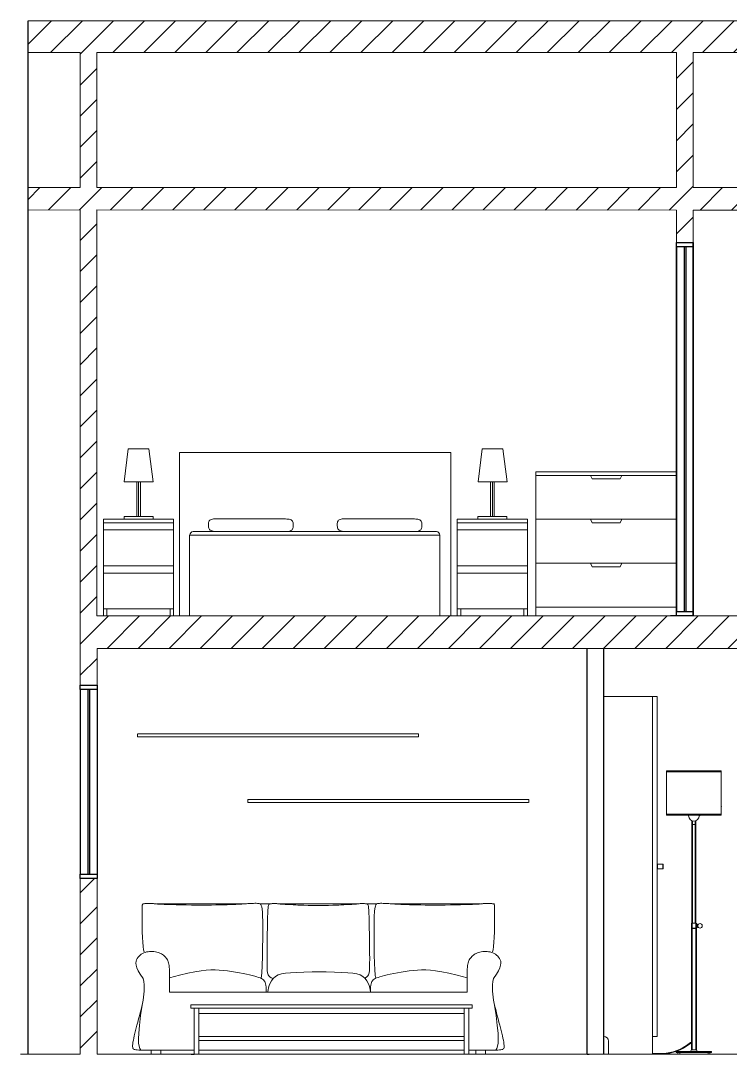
# Model space of a CAD drawing. Header units: inches. Extents: x -124 to -5, y 41 to 95.
# Drawn here: x -12.36 to -8.32, y 89.23 to 95.12 of the extents above; entities that cross this region are included whole.
import ezdxf

# ---------------------------------------------------------------- set-up
doc = ezdxf.new("R2010")
doc.units = ezdxf.units.IN
doc.header["$MEASUREMENT"] = 0
doc.linetypes.add('0', pattern=[0])
for name, color, linetype, lineweight in [('A-DETL-MBND', 7, 'Continuous', 18), ('A-FURN', 1, 'Continuous', 18), ('A-SECT-MCUT', 13, 'Continuous', 25)]:
    doc.layers.add(name, color=color, linetype=linetype, lineweight=lineweight)
doc.layers.add('FINESTRE', color=5, linetype='Continuous')

msp = doc.modelspace()

# ---------------------------------------------------------------- hatches: boundary and pattern name
at = {"linetype": '0', "lineweight": 18}
h = msp.add_hatch(dxfattribs=at)
h.set_pattern_fill('ANSI31', color=185)
h.paths.add_polyline_path([(-5.0554, 94.9346), (-4.7998, 94.9346), (-4.7998, 95.1162), (-8.5755, 95.1162), (-12.3206, 95.1162), (-12.3206, 94.9346), (-12.0234, 94.9346), (-12.0234, 94.1663), (-12.3206, 94.1661), (-12.3205, 94.0389), (-12.0234, 94.0391), (-12.0234, 91.7289), (-12.0234, 91.3341), (-11.9274, 91.3341), (-11.9274, 91.5439), (-9.0026, 91.5439), (-5.1514, 91.5439), (-5.1514, 91.3339), (-5.0554, 91.3339), (-5.0554, 91.7289), (-5.0698, 91.7289), (-5.1047, 91.7289), (-8.5656, 91.7289), (-8.6282, 91.7289), (-8.6282, 91.7289), (-9.4282, 91.7289), (-11.9284, 91.7289), (-11.9284, 94.0391), (-8.6274, 94.0389), (-8.6274, 93.8539), (-8.5324, 93.8539), (-8.5324, 94.0389), (-5.0554, 94.0389)])
h.paths.add_polyline_path([(-11.9284, 94.1663), (-11.9284, 94.9346), (-8.6274, 94.9346), (-8.6274, 94.1661)], flags=16)
h.paths.add_polyline_path([(-8.5324, 94.9346), (-5.1504, 94.9346), (-5.1504, 94.1661), (-8.5324, 94.1661)], flags=16)
h.paths.add_polyline_path([(-11.9274, 90.2341), (-12.0234, 90.2341), (-12.0234, 89.2341), (-11.9274, 89.2341)])
h.paths.add_polyline_path([(-5.0554, 90.2339), (-5.1514, 90.2339), (-5.1514, 89.2339), (-5.0554, 89.2339)])

# ---------------------------------------------------------------- linework, layer by layer
msp.add_line((-12.3206, 94.1661), (-12.3205, 94.0389), dxfattribs=at)
at = {"layer": 'A-DETL-MBND'}
for p, q in [((-12.3206, 94.9348), (-12.3206, 95.1164)), ((-12.3206, 95.1162), (-8.5755, 95.1162)), ((-4.7998, 95.1162), (-8.5755, 95.1162)), ((-12.0234, 94.9346), (-12.3206, 94.9346)), ((-11.9284, 94.9346), (-8.6274, 94.9346)), ((-5.1504, 94.9346), (-8.5324, 94.9346)), ((-12.3206, 94.1661), (-12.0234, 94.1663)), ((-11.9284, 94.1663), (-8.6274, 94.1661)), ((-5.1504, 94.1661), (-8.5324, 94.1661)), ((-12.3207, 94.0389), (-12.0234, 94.0391)), ((-11.9284, 94.0391), (-8.6274, 94.0389)), ((-8.6274, 93.8539), (-8.6274, 94.0389)), ((-5.0554, 94.0389), (-8.5324, 94.0389)), ((-8.5324, 93.8539), (-8.5324, 94.0389)), ((-12.0234, 91.3341), (-12.0234, 91.7291)), ((-12.0234, 91.7289), (-12.0234, 91.7289)), ((-8.6606, 91.7289), (-11.9284, 91.7289)), ((-11.9274, 91.3341), (-11.9274, 91.5441)), ((-12.3626, 89.2341), (-12.0234, 89.2341)), ((-11.9274, 89.2341), (-5.1514, 89.2341))]:
    msp.add_line(p, q, dxfattribs=at)
for points in [[(-12.0234, 94.1663), (-12.0234, 94.9348)], [(-11.9284, 94.1663), (-11.9284, 94.9348)], [(-8.6274, 94.1661), (-8.6274, 94.9346)], [(-8.5324, 94.1661), (-8.5324, 94.9346)], [(-12.0234, 91.7289), (-12.0234, 91.7289), (-12.0234, 94.0391)], [(-11.9284, 91.7289), (-11.9284, 91.7289), (-11.9284, 94.0391)], [(-5.1047, 91.7289), (-8.5656, 91.7289)], [(-9.0026, 91.5439), (-11.9274, 91.5439)], [(-5.1514, 91.5439), (-9.0026, 91.5439)], [(-12.0234, 89.2341), (-12.0234, 89.2341), (-12.0234, 90.2341)], [(-11.9274, 90.2341), (-11.9274, 89.2341)]]:
    msp.add_lwpolyline(points, dxfattribs=at)
at = {"layer": 'A-FURN'}
for p, q in [((-11.4574, 91.7289), (-11.4574, 92.6589)), ((-11.4574, 92.6589), (-9.9126, 92.6589)), ((-9.9126, 92.6589), (-9.9126, 91.7289)), ((-9.4282, 92.5289), (-9.4282, 92.5489)), ((-9.4282, 92.5489), (-8.6282, 92.5489)), ((-8.6282, 92.5489), (-8.6282, 92.5289)), ((-8.6282, 92.5289), (-9.4282, 92.5289)), ((-9.4282, 92.5289), (-9.4282, 91.7789)), ((-8.6282, 91.7789), (-8.6282, 92.5289)), ((-11.8914, 91.7289), (-11.8914, 92.2789)), ((-11.8914, 92.2789), (-11.4914, 92.2789)), ((-11.4914, 92.2589), (-11.8914, 92.2589)), ((-11.4914, 92.2789), (-11.4914, 91.7289)), ((-9.8759, 91.7289), (-9.8759, 92.2789)), ((-9.8759, 92.2789), (-9.4759, 92.2789)), ((-9.4759, 92.2589), (-9.8759, 92.2589)), ((-9.4759, 92.2789), (-9.4759, 91.7289)), ((-9.4282, 92.2789), (-8.6282, 92.2789)), ((-11.8913, 92.2189), (-11.4913, 92.2189)), ((-11.4004, 91.7289), (-11.4004, 92.1889)), ((-11.4004, 92.1889), (-9.9744, 92.1889)), ((-9.9744, 92.1889), (-9.9744, 91.7289)), ((-9.8759, 92.2189), (-9.4759, 92.2189)), ((-11.4914, 92.0139), (-11.8914, 92.0139)), ((-9.4759, 92.0139), (-9.8759, 92.0139)), ((-8.6282, 92.0289), (-9.4282, 92.0289)), ((-11.8914, 91.9724), (-11.4914, 91.9724)), ((-9.8759, 91.9724), (-9.4759, 91.9724)), ((-11.4914, 91.7689), (-11.8914, 91.7689)), ((-11.8914, 91.7689), (-11.4914, 91.7689)), ((-11.8714, 91.7289), (-11.8714, 91.7689)), ((-11.5114, 91.7289), (-11.5114, 91.7689)), ((-9.4759, 91.7689), (-9.8759, 91.7689)), ((-9.8759, 91.7689), (-9.4759, 91.7689)), ((-9.8559, 91.7289), (-9.8559, 91.7689)), ((-9.4959, 91.7289), (-9.4959, 91.7689)), ((-9.4282, 91.7789), (-8.6282, 91.7789)), ((-9.4282, 91.7789), (-9.4282, 91.7289)), ((-8.6282, 91.7289), (-8.6282, 91.7789)), ((-11.8914, 91.7289), (-11.8914, 91.7289)), ((-11.8914, 91.7289), (-11.8914, 91.7289)), ((-9.8759, 91.7289), (-9.8759, 91.7289)), ((-9.4282, 91.7289), (-8.6282, 91.7289)), ((-8.738, 91.2707), (-9.0405, 91.2707)), ((-8.7632, 91.2707), (-8.7632, 89.2341)), ((-8.738, 91.2707), (-8.738, 89.3349)), ((-11.6963, 91.0571), (-11.6963, 91.0401)), ((-11.6963, 91.0401), (-10.0963, 91.0401)), ((-11.6957, 91.0578), (-10.0957, 91.0578)), ((-10.0957, 91.0578), (-10.0957, 91.0401)), ((-8.6843, 90.8472), (-8.3718, 90.8472)), ((-8.6843, 90.8472), (-8.6843, 90.5952)), ((-8.6843, 90.8422), (-8.3718, 90.8422)), ((-8.3718, 90.5952), (-8.3718, 90.8472)), ((-11.0693, 90.684), (-11.0693, 90.6669)), ((-11.0693, 90.6669), (-9.4693, 90.6669)), ((-11.0687, 90.6846), (-9.4687, 90.6846)), ((-9.4687, 90.6846), (-9.4687, 90.6669)), ((-8.6843, 90.5952), (-8.6843, 90.6002)), ((-8.6843, 90.6002), (-8.3718, 90.6002)), ((-8.6843, 90.5952), (-8.3718, 90.5952)), ((-8.5583, 90.5908), (-8.5583, 90.5952)), ((-8.4978, 90.5908), (-8.4978, 90.5952)), ((-8.495, 90.5917), (-8.4978, 90.5917)), ((-8.518, 90.5422), (-8.5382, 90.5422)), ((-11.5873, 90.0897), (-11.0956, 90.0897)), ((-10.9977, 90.0897), (-10.9431, 90.0897)), ((-10.887, 90.0897), (-10.4471, 90.0897)), ((-10.391, 90.0897), (-10.3356, 90.0897)), ((-10.2385, 90.0897), (-9.7468, 90.0897)), ((-9.6686, 90.0897), (-9.6642, 90.0897)), ((-8.5407, 89.9807), (-8.5155, 89.9807)), ((-8.5407, 89.9526), (-8.5155, 89.9526)), ((-8.5407, 89.9506), (-8.5155, 89.9506)), ((-8.5084, 89.9738), (-8.5155, 89.9738)), ((-8.5084, 89.9561), (-8.5155, 89.9561)), ((-8.5084, 89.9561), (-8.5084, 89.9738)), ((-8.5084, 89.9666), (-8.5056, 89.9666)), ((-8.5084, 89.9634), (-8.5056, 89.9634)), ((-11.5154, 89.6605), (-11.5154, 89.5877)), ((-9.8187, 89.6605), (-9.8187, 89.5877)), ((-10.667, 89.5877), (-11.5154, 89.5877)), ((-10.667, 89.5877), (-9.8187, 89.5877)), ((-11.3925, 89.5148), (-11.3925, 89.4965)), ((-11.3925, 89.5148), (-9.7919, 89.5148)), ((-11.3925, 89.4965), (-9.8096, 89.4971)), ((-11.3748, 89.2339), (-11.3748, 89.4965)), ((-11.3473, 89.4965), (-11.3473, 89.2339)), ((-9.8371, 89.2346), (-9.8371, 89.4971)), ((-9.8096, 89.4971), (-9.8096, 89.2346)), ((-9.7919, 89.4971), (-9.8096, 89.4971)), ((-9.7919, 89.5148), (-9.7919, 89.4971)), ((-9.8371, 89.4659), (-11.3473, 89.4659)), ((-9.8371, 89.3359), (-11.3473, 89.3359)), ((-11.3473, 89.3118), (-9.8371, 89.3118)), ((-9.0153, 89.3097), (-9.0153, 89.2341)), ((-8.738, 89.3349), (-8.7632, 89.3349)), ((-11.6196, 89.2567), (-11.6196, 89.2343)), ((-11.5636, 89.2343), (-11.5635, 89.2567)), ((-9.7704, 89.2343), (-9.7706, 89.2567)), ((-9.7145, 89.2567), (-9.7145, 89.2343)), ((-8.6289, 89.2492), (-8.4273, 89.2492)), ((-8.6289, 89.2442), (-8.6289, 89.2492)), ((-8.6289, 89.2442), (-8.4273, 89.2442)), ((-8.6188, 89.2442), (-8.6188, 89.2341)), ((-8.6087, 89.2341), (-8.6087, 89.2442)), ((-8.5407, 89.2593), (-8.5155, 89.2593)), ((-8.4474, 89.2341), (-8.4474, 89.2442)), ((-8.4373, 89.2442), (-8.4373, 89.2341)), ((-8.4273, 89.2442), (-8.4273, 89.2492)), ((-11.3748, 89.2339), (-11.3921, 89.2339)), ((-11.3748, 89.2339), (-11.3748, 89.2339))]:
    msp.add_line(p, q, dxfattribs=at)
at = {"layer": 'A-FURN', "lineweight": 18}
msp.add_line((-8.495, 90.5917), (-8.4949, 90.5952), dxfattribs=at)
at = {"layer": 'A-FURN', "transparency": 33554687}
for p, q in [((-8.7375, 90.3157), (-8.7363, 90.3166)), ((-8.7375, 90.2899), (-8.7375, 90.3157)), ((-8.7363, 90.289), (-8.7363, 90.3166)), ((-8.7363, 90.3166), (-8.7045, 90.3166)), ((-8.7045, 90.289), (-8.7045, 90.3166)), ((-8.7045, 90.3166), (-8.7029, 90.3143)), ((-8.7029, 90.2913), (-8.7029, 90.3143)), ((-8.7363, 90.289), (-8.7375, 90.2899)), ((-8.7045, 90.289), (-8.7363, 90.289)), ((-8.7029, 90.2913), (-8.7045, 90.289))]:
    msp.add_line(p, q, dxfattribs=at)
at = {"layer": 'A-FURN'}
for points in [[(-11.7505, 92.6789), (-11.6321, 92.6789), (-11.6084, 92.4923), (-11.7728, 92.4923)], [(-9.7345, 92.6789), (-9.616, 92.6789), (-9.5923, 92.4923), (-9.7567, 92.4923)], [(-11.6084, 92.2789), (-11.7728, 92.2789), (-11.7728, 92.2956), (-11.6084, 92.2956)], [(-11.2774, 92.2144), (-11.2718, 92.2125), (-11.2655, 92.2111), (-11.2587, 92.2101), (-11.2513, 92.2096), (-11.1467, 92.2089), (-10.8442, 92.2089), (-10.8375, 92.21), (-10.8312, 92.2115), (-10.8256, 92.2135), (-10.8207, 92.216), (-10.8169, 92.2192), (-10.814, 92.2231), (-10.8122, 92.2277), (-10.8111, 92.2328), (-10.811, 92.2352), (-10.811, 92.2352), (-10.8106, 92.2415), (-10.8104, 92.2477), (-10.8106, 92.2536), (-10.8114, 92.2591), (-10.8128, 92.2641), (-10.815, 92.2685), (-10.8181, 92.2722), (-10.8223, 92.2751), (-10.8273, 92.2773), (-10.833, 92.2788), (-10.8394, 92.2798), (-10.8462, 92.2804), (-10.8533, 92.2806), (-11.2501, 92.2814), (-11.2572, 92.2813), (-11.264, 92.2807), (-11.2703, 92.2797), (-11.2761, 92.2781), (-11.2811, 92.2759), (-11.2852, 92.273), (-11.2883, 92.2693), (-11.2905, 92.2649), (-11.2919, 92.2599), (-11.2927, 92.2544), (-11.2929, 92.2485), (-11.2927, 92.2423), (-11.2923, 92.236), (-11.2923, 92.236), (-11.2921, 92.2336), (-11.291, 92.2285), (-11.2891, 92.224), (-11.2862, 92.2201), (-11.2823, 92.2169)], [(-10.544, 92.2144), (-10.5383, 92.2125), (-10.532, 92.2111), (-10.5253, 92.2101), (-10.5179, 92.2096), (-10.4132, 92.2089), (-10.1108, 92.2089), (-10.104, 92.21), (-10.0978, 92.2115), (-10.0921, 92.2135), (-10.0873, 92.216), (-10.0834, 92.2192), (-10.0806, 92.2231), (-10.0787, 92.2277), (-10.0777, 92.2328), (-10.0775, 92.2352), (-10.0775, 92.2352), (-10.0771, 92.2415), (-10.077, 92.2477), (-10.0772, 92.2536), (-10.078, 92.2591), (-10.0794, 92.2641), (-10.0816, 92.2685), (-10.0847, 92.2722), (-10.0888, 92.2751), (-10.0938, 92.2773), (-10.0996, 92.2788), (-10.1059, 92.2798), (-10.1127, 92.2804), (-10.1198, 92.2806), (-10.5166, 92.2814), (-10.5237, 92.2813), (-10.5305, 92.2807), (-10.5369, 92.2797), (-10.5427, 92.2781), (-10.5477, 92.2759), (-10.5518, 92.273), (-10.5549, 92.2693), (-10.5571, 92.2649), (-10.5585, 92.2599), (-10.5592, 92.2544), (-10.5594, 92.2485), (-10.5593, 92.2423), (-10.5588, 92.236), (-10.5588, 92.236), (-10.5586, 92.2336), (-10.5576, 92.2285), (-10.5556, 92.224), (-10.5528, 92.2201), (-10.5488, 92.2169)], [(-9.5937, 92.2789), (-9.7581, 92.2789), (-9.7581, 92.2956), (-9.5937, 92.2956)]]:
    msp.add_lwpolyline(points, close=True, dxfattribs=at)
for points in [[(-11.6906, 92.2956), (-11.6806, 92.2956), (-11.6806, 92.4923), (-11.6906, 92.4923), (-11.6906, 92.2956), (-11.7006, 92.2956), (-11.7006, 92.4923), (-11.6906, 92.4923)], [(-9.6759, 92.2956), (-9.6659, 92.2956), (-9.6659, 92.4923), (-9.6759, 92.4923), (-9.6759, 92.2956), (-9.6859, 92.2956), (-9.6859, 92.4923), (-9.6759, 92.4923)], [(-9.1178, 92.5289), (-9.1082, 92.5089), (-8.9482, 92.5089), (-8.9386, 92.5289)], [(-9.1178, 92.2789), (-9.1082, 92.2589), (-8.9482, 92.2589), (-8.9386, 92.2789)], [(-9.1178, 92.0289), (-9.1082, 92.0089), (-8.9482, 92.0089), (-8.9386, 92.0289)], [(-11.659, 89.8176), (-11.6627, 89.8284), (-11.6654, 89.8469), (-11.6674, 89.8713), (-11.6688, 89.8997), (-11.6696, 89.9302), (-11.67, 89.9609), (-11.6701, 89.99), (-11.6702, 90.0156), (-11.6702, 90.0362), (-11.6702, 90.0522), (-11.6701, 90.0641), (-11.6701, 90.0725), (-11.6699, 90.0783), (-11.6698, 90.0819), (-11.6695, 90.0841), (-11.6692, 90.0855), (-11.6688, 90.0867), (-11.6682, 90.0877), (-11.6673, 90.0887), (-11.666, 90.0895), (-11.6642, 90.0902), (-11.6619, 90.0907), (-11.6589, 90.0912), (-11.6551, 90.0916), (-11.6505, 90.0919), (-11.6452, 90.0921), (-11.6394, 90.0923), (-11.6334, 90.0923), (-11.6273, 90.0923), (-11.6214, 90.0922), (-11.6157, 90.092), (-11.6106, 90.0917), (-11.6061, 90.0914), (-11.6017, 90.091), (-11.5969, 90.0905), (-11.591, 90.0899), (-11.5835, 90.0894), (-11.5738, 90.0887), (-11.5613, 90.0881), (-11.5453, 90.0874), (-11.5256, 90.0866), (-11.5025, 90.0859), (-11.4767, 90.0852), (-11.449, 90.0846), (-11.4198, 90.0841), (-11.39, 90.0836), (-11.3602, 90.0833), (-11.331, 90.0832), (-11.303, 90.0833), (-11.2764, 90.0835), (-11.2512, 90.0838), (-11.2277, 90.0843), (-11.2057, 90.0849), (-11.1855, 90.0855), (-11.1672, 90.0861), (-11.1507, 90.0868), (-11.1362, 90.0874), (-11.1234, 90.088), (-11.112, 90.0887), (-11.1019, 90.0893), (-11.0927, 90.0898), (-11.0841, 90.0904), (-11.076, 90.0909), (-11.0679, 90.0915), (-11.0598, 90.092), (-11.0517, 90.0925), (-11.0436, 90.0929), (-11.0358, 90.0932), (-11.0282, 90.0933), (-11.0211, 90.0934), (-11.0145, 90.0932), (-11.0085, 90.0929), (-11.0033, 90.0922), (-10.9988, 90.0906), (-10.995, 90.0873), (-10.9918, 90.0816), (-10.9892, 90.0727), (-10.9871, 90.06), (-10.9855, 90.0428), (-10.9844, 90.0203), (-10.9837, 89.9921), (-10.9834, 89.9594), (-10.9834, 89.9236), (-10.9837, 89.8862), (-10.9842, 89.8487), (-10.9849, 89.8126), (-10.9858, 89.7793), (-10.9867, 89.7504), (-10.9876, 89.7269), (-10.9886, 89.7084), (-10.9896, 89.6944), (-10.9906, 89.6841), (-10.9915, 89.6768), (-10.9924, 89.6719), (-10.9932, 89.6686), (-10.994, 89.6663)], [(-10.9247, 89.6651), (-10.9351, 89.6695), (-10.9432, 89.6741), (-10.9493, 89.6797), (-10.9535, 89.6871), (-10.9564, 89.697), (-10.9581, 89.7103), (-10.9589, 89.7278), (-10.9593, 89.7503), (-10.9593, 89.7782), (-10.9592, 89.8104), (-10.9589, 89.8455), (-10.9585, 89.8821), (-10.958, 89.9187), (-10.9574, 89.9538), (-10.9567, 89.986), (-10.956, 90.0139), (-10.9553, 90.0364), (-10.9545, 90.0538), (-10.9535, 90.0667), (-10.9523, 90.076), (-10.9507, 90.0822), (-10.9486, 90.0862), (-10.9461, 90.0884), (-10.9429, 90.0897), (-10.9391, 90.0907), (-10.9347, 90.0913), (-10.9298, 90.0918), (-10.9247, 90.0921), (-10.9195, 90.0922), (-10.9143, 90.0921), (-10.9092, 90.0919), (-10.9043, 90.0916), (-10.8999, 90.0912), (-10.8958, 90.0908), (-10.8917, 90.0903), (-10.8878, 90.0898), (-10.8836, 90.0892), (-10.8793, 90.0887), (-10.8745, 90.0883), (-10.8692, 90.0879), (-10.8633, 90.0876), (-10.8568, 90.0873), (-10.8499, 90.0871), (-10.8426, 90.0869), (-10.8349, 90.0867), (-10.8272, 90.0864), (-10.8193, 90.086), (-10.8114, 90.0855), (-10.8035, 90.0849), (-10.7945, 90.0842), (-10.7833, 90.0835), (-10.7687, 90.0828), (-10.7495, 90.0822), (-10.7247, 90.0817), (-10.693, 90.0813), (-10.6533, 90.0812)], [(-10.4025, 89.668), (-10.3989, 89.6695), (-10.3908, 89.6741), (-10.3848, 89.6797), (-10.3805, 89.6871), (-10.3777, 89.697), (-10.376, 89.7103), (-10.3751, 89.7278), (-10.3748, 89.7503), (-10.3747, 89.7782), (-10.3749, 89.8104), (-10.3751, 89.8455), (-10.3756, 89.8821), (-10.3761, 89.9187), (-10.3767, 89.9538), (-10.3774, 89.986), (-10.3781, 90.0139), (-10.3788, 90.0364), (-10.3796, 90.0538), (-10.3806, 90.0667), (-10.3818, 90.076), (-10.3834, 90.0822), (-10.3854, 90.0862), (-10.388, 90.0884), (-10.3912, 90.0897), (-10.395, 90.0907), (-10.3994, 90.0913), (-10.4042, 90.0918), (-10.4093, 90.0921), (-10.4146, 90.0922), (-10.4198, 90.0921), (-10.4249, 90.0919), (-10.4297, 90.0916), (-10.4342, 90.0912), (-10.4383, 90.0908), (-10.4423, 90.0903), (-10.4463, 90.0898), (-10.4504, 90.0892), (-10.4548, 90.0887), (-10.4596, 90.0883), (-10.4648, 90.0879), (-10.4708, 90.0876), (-10.4772, 90.0873), (-10.4842, 90.0871), (-10.4915, 90.0869), (-10.4991, 90.0867), (-10.5069, 90.0864), (-10.5148, 90.086), (-10.5226, 90.0855), (-10.5306, 90.0849), (-10.5396, 90.0842), (-10.5508, 90.0835), (-10.5654, 90.0828), (-10.5845, 90.0822), (-10.6094, 90.0817), (-10.641, 90.0813), (-10.6807, 90.0812)], [(-9.6751, 89.8176), (-9.6714, 89.8284), (-9.6686, 89.8469), (-9.6666, 89.8713), (-9.6653, 89.8997), (-9.6645, 89.9302), (-9.6641, 89.9609), (-9.6639, 89.99), (-9.6639, 90.0156), (-9.6639, 90.0362), (-9.6639, 90.0522), (-9.664, 90.0641), (-9.664, 90.0725), (-9.6641, 90.0783), (-9.6643, 90.0819), (-9.6645, 90.0841), (-9.6649, 90.0855), (-9.6653, 90.0867), (-9.6659, 90.0877), (-9.6668, 90.0887), (-9.6681, 90.0895), (-9.6698, 90.0902), (-9.6722, 90.0907), (-9.6752, 90.0912), (-9.679, 90.0916), (-9.6836, 90.0919), (-9.6889, 90.0921), (-9.6946, 90.0923), (-9.7006, 90.0923), (-9.7067, 90.0923), (-9.7127, 90.0922), (-9.7184, 90.092), (-9.7235, 90.0917), (-9.728, 90.0914), (-9.7323, 90.091), (-9.7372, 90.0905), (-9.743, 90.0899), (-9.7505, 90.0894), (-9.7603, 90.0887), (-9.7728, 90.0881), (-9.7888, 90.0874), (-9.8085, 90.0866), (-9.8316, 90.0859), (-9.8573, 90.0852), (-9.8851, 90.0846), (-9.9142, 90.0841), (-9.9441, 90.0836), (-9.9739, 90.0833), (-10.0031, 90.0832), (-10.0311, 90.0833), (-10.0577, 90.0835), (-10.0828, 90.0838), (-10.1064, 90.0843), (-10.1283, 90.0849), (-10.1485, 90.0855), (-10.1669, 90.0861), (-10.1834, 90.0868), (-10.1979, 90.0874), (-10.2107, 90.088), (-10.2221, 90.0887), (-10.2322, 90.0893), (-10.2414, 90.0898), (-10.25, 90.0904), (-10.2581, 90.0909), (-10.2662, 90.0915), (-10.2743, 90.092), (-10.2824, 90.0925), (-10.2904, 90.0929), (-10.2983, 90.0932), (-10.3059, 90.0933), (-10.313, 90.0934), (-10.3196, 90.0932), (-10.3255, 90.0929), (-10.3308, 90.0921), (-10.3353, 90.0901), (-10.3391, 90.0855), (-10.3422, 90.0774), (-10.3448, 90.0647), (-10.3468, 90.0461), (-10.3482, 90.0207), (-10.3491, 89.9873), (-10.3496, 89.9455), (-10.3496, 89.8978), (-10.3492, 89.8476), (-10.3484, 89.7981), (-10.3473, 89.7525), (-10.3458, 89.714), (-10.344, 89.6861), (-10.342, 89.6718)], [(-11.6646, 89.6662), (-11.681, 89.6897), (-11.6929, 89.7097), (-11.7007, 89.7267), (-11.7051, 89.741), (-11.7065, 89.7531), (-11.7056, 89.7632), (-11.7029, 89.772), (-11.6988, 89.7796), (-11.694, 89.7865), (-11.6885, 89.7928), (-11.6824, 89.7984), (-11.6758, 89.8033), (-11.6687, 89.8075), (-11.6613, 89.8111), (-11.6534, 89.814), (-11.6453, 89.8163), (-11.637, 89.8179), (-11.6285, 89.8188), (-11.62, 89.8192), (-11.6116, 89.819), (-11.6033, 89.8183), (-11.5952, 89.8171), (-11.5874, 89.8155), (-11.58, 89.8134), (-11.573, 89.8109), (-11.5666, 89.8081), (-11.5605, 89.8049), (-11.5549, 89.8015), (-11.5498, 89.7979), (-11.545, 89.794), (-11.5406, 89.79), (-11.5366, 89.7858), (-11.5329, 89.7816), (-11.5296, 89.7771), (-11.5266, 89.7723), (-11.524, 89.767), (-11.5217, 89.7611), (-11.5198, 89.7545), (-11.5182, 89.7471), (-11.517, 89.7387), (-11.5161, 89.7292), (-11.5155, 89.7189), (-11.5152, 89.7078), (-11.5151, 89.6962), (-11.5151, 89.6844), (-11.5152, 89.6724), (-11.5154, 89.6605), (-11.5156, 89.6489), (-11.5154, 89.6475)], [(-9.6695, 89.6662), (-9.6531, 89.6897), (-9.6412, 89.7097), (-9.6334, 89.7267), (-9.629, 89.741), (-9.6276, 89.7531), (-9.6285, 89.7632), (-9.6312, 89.772), (-9.6352, 89.7796), (-9.6401, 89.7865), (-9.6455, 89.7928), (-9.6516, 89.7984), (-9.6582, 89.8033), (-9.6653, 89.8075), (-9.6728, 89.8111), (-9.6807, 89.814), (-9.6888, 89.8163), (-9.6971, 89.8179), (-9.7056, 89.8188), (-9.714, 89.8192), (-9.7225, 89.819), (-9.7308, 89.8183), (-9.7389, 89.8171), (-9.7467, 89.8155), (-9.7541, 89.8134), (-9.761, 89.8109), (-9.7675, 89.8081), (-9.7735, 89.8049), (-9.7791, 89.8015), (-9.7843, 89.7979), (-9.7891, 89.794), (-9.7935, 89.79), (-9.7975, 89.7858), (-9.8012, 89.7816), (-9.8045, 89.7771), (-9.8075, 89.7723), (-9.8101, 89.767), (-9.8124, 89.7611), (-9.8143, 89.7545), (-9.8159, 89.7471), (-9.8171, 89.7387), (-9.818, 89.7292), (-9.8186, 89.7189), (-9.8189, 89.7078), (-9.819, 89.6962), (-9.819, 89.6844), (-9.8189, 89.6724), (-9.8187, 89.6605), (-9.8185, 89.6489), (-9.8187, 89.6475)], [(-11.5154, 89.6686), (-11.4584, 89.6836), (-11.4103, 89.6952), (-11.3696, 89.7037), (-11.335, 89.7095), (-11.3053, 89.713), (-11.2791, 89.7147), (-11.255, 89.7147), (-11.2319, 89.7135), (-11.2085, 89.7115), (-11.1851, 89.7088), (-11.1618, 89.7056), (-11.139, 89.7019), (-11.117, 89.698), (-11.0961, 89.6939), (-11.0767, 89.6898), (-11.059, 89.6858), (-11.0433, 89.6821), (-11.0296, 89.6786), (-11.0176, 89.6751), (-11.0073, 89.6718), (-10.9984, 89.6684), (-10.991, 89.6649), (-10.9847, 89.6612), (-10.9795, 89.6573), (-10.9752, 89.6531), (-10.9718, 89.6482), (-10.9691, 89.6425), (-10.9671, 89.6355), (-10.9657, 89.627), (-10.9648, 89.6168), (-10.9644, 89.6044), (-10.9644, 89.5896)], [(-9.8187, 89.6686), (-9.8756, 89.6836), (-9.9238, 89.6952), (-9.9645, 89.7037), (-9.9991, 89.7095), (-10.0288, 89.713), (-10.055, 89.7147), (-10.079, 89.7147), (-10.1022, 89.7135), (-10.1255, 89.7115), (-10.149, 89.7088), (-10.1723, 89.7056), (-10.1951, 89.7019), (-10.2171, 89.698), (-10.238, 89.6939), (-10.2574, 89.6898), (-10.2751, 89.6858), (-10.2908, 89.6821), (-10.3045, 89.6786), (-10.3165, 89.6751), (-10.3268, 89.6718), (-10.3356, 89.6684), (-10.3431, 89.6649), (-10.3494, 89.6612), (-10.3546, 89.6573), (-10.3589, 89.6531), (-10.3623, 89.6482), (-10.365, 89.6425), (-10.367, 89.6355), (-10.3684, 89.627), (-10.3692, 89.6168), (-10.3696, 89.6044), (-10.3697, 89.5896)], [(-11.6646, 89.6662), (-11.6611, 89.6475), (-11.6591, 89.6293), (-11.6584, 89.6113), (-11.6588, 89.5937), (-11.6602, 89.5762), (-11.6625, 89.5587), (-11.6654, 89.5413), (-11.6689, 89.5237), (-11.6728, 89.506), (-11.6771, 89.4882), (-11.6816, 89.4703), (-11.6862, 89.4526), (-11.6909, 89.435), (-11.6955, 89.4177), (-11.7001, 89.4008), (-11.7044, 89.3844), (-11.7084, 89.3686), (-11.7121, 89.3535), (-11.7155, 89.3392), (-11.7184, 89.3259), (-11.7208, 89.3136), (-11.7228, 89.3025), (-11.7241, 89.2928), (-11.7249, 89.2844), (-11.725, 89.2776), (-11.7244, 89.2721), (-11.723, 89.2678), (-11.7206, 89.2646), (-11.7171, 89.2622), (-11.7126, 89.2605), (-11.7067, 89.2594), (-11.6996, 89.2586), (-11.6892, 89.2579), (-11.6665, 89.2575), (-11.6208, 89.2571), (-11.5411, 89.2569), (-11.4167, 89.2568), (-11.3748, 89.2568)], [(-10.9547, 89.5877), (-10.9542, 89.5921), (-10.9529, 89.6004), (-10.9505, 89.6116), (-10.9467, 89.6248), (-10.9412, 89.6389), (-10.9337, 89.653), (-10.9239, 89.6661), (-10.9115, 89.6772), (-10.896, 89.6856), (-10.8769, 89.6916), (-10.8535, 89.6956), (-10.825, 89.6983), (-10.7907, 89.7), (-10.7499, 89.7015), (-10.7019, 89.7031), (-10.6608, 89.7037)], [(-10.3697, 89.5878), (-10.3702, 89.5922), (-10.3715, 89.6005), (-10.3739, 89.6117), (-10.3776, 89.6249), (-10.3831, 89.639), (-10.3906, 89.6531), (-10.4005, 89.6662), (-10.4129, 89.6774), (-10.4284, 89.6858), (-10.4475, 89.6917), (-10.4709, 89.6957), (-10.4994, 89.6984), (-10.5337, 89.7002), (-10.5745, 89.7016), (-10.6225, 89.7032), (-10.6608, 89.7037)], [(-9.6695, 89.6662), (-9.6729, 89.6475), (-9.6749, 89.6293), (-9.6757, 89.6113), (-9.6753, 89.5937), (-9.6738, 89.5762), (-9.6716, 89.5587), (-9.6686, 89.5413), (-9.6651, 89.5237), (-9.6612, 89.506), (-9.657, 89.4882), (-9.6525, 89.4703), (-9.6479, 89.4526), (-9.6432, 89.435), (-9.6386, 89.4177), (-9.634, 89.4008), (-9.6297, 89.3844), (-9.6256, 89.3686), (-9.6219, 89.3535), (-9.6186, 89.3392), (-9.6157, 89.3259), (-9.6132, 89.3136), (-9.6113, 89.3025), (-9.6099, 89.2928), (-9.6092, 89.2844), (-9.609, 89.2776), (-9.6096, 89.2721), (-9.6111, 89.2678), (-9.6135, 89.2646), (-9.6169, 89.2622), (-9.6215, 89.2605), (-9.6273, 89.2594), (-9.6345, 89.2586), (-9.6449, 89.2579), (-9.6676, 89.2575), (-9.7133, 89.2571), (-9.793, 89.2569), (-9.8096, 89.2569)], [(-11.6689, 89.5237), (-11.6792, 89.454), (-11.6862, 89.3984), (-11.6903, 89.3551), (-11.6919, 89.3223), (-11.6911, 89.298), (-11.6883, 89.2804), (-11.6838, 89.2676), (-11.6778, 89.2577)], [(-9.6651, 89.5237), (-9.6549, 89.454), (-9.6479, 89.3984), (-9.6437, 89.3551), (-9.6422, 89.3223), (-9.643, 89.298), (-9.6458, 89.2804), (-9.6503, 89.2676), (-9.6562, 89.2577)], [(-11.3473, 89.2568), (-11.2368, 89.2567), (-10.9905, 89.2567), (-10.667, 89.2567)], [(-9.8371, 89.2569), (-9.9173, 89.2568), (-10.0973, 89.2567), (-10.3436, 89.2567), (-10.667, 89.2567)]]:
    msp.add_lwpolyline(points, dxfattribs=at)
msp.add_lwpolyline([(-9.9744, 92.1889, 0.321067), (-9.9944, 92.2089), (-11.3804, 92.2089, 0.321067), (-11.4004, 92.1889)], format="xyb", dxfattribs=at)
at = {"layer": 'A-FURN', "lineweight": 35}
for points in [[(-8.5381, 89.9807), (-8.5382, 90.5623)], [(-8.518, 89.9807), (-8.518, 90.5623)], [(-8.5407, 89.2593), (-8.5407, 89.9807)], [(-8.5155, 89.2593), (-8.5155, 89.9807)]]:
    msp.add_lwpolyline(points, dxfattribs=at)
at = {"layer": 'A-FURN'}
msp.add_circle((-8.4931, 89.9651), 0.0126, dxfattribs=at)
for centre, radius, start, end in [((-8.5281, 90.5908), 0.0302, 180, 0), ((-9.0405, 89.3097), 0.0252, 360, 90), ((-8.7229, 89.5102), 0.2724, 273.4935, 308.23905), ((-8.5369, 89.2776), 0.0256, 98.46916, 132.8773), ((-8.5339, 89.2695), 0.0302, 102.88028, 130.60303), ((-8.725, 89.7475), 0.5095, 265.69748, 272.1048), ((-8.7204, 89.5065), 0.2713, 273.02618, 307.93268), ((-8.5407, 89.2543), 0.00504, 90, 270), ((-8.5155, 89.2543), 0.00504, 270, 90), ((-8.7248, 89.7447), 0.5095, 265.69748, 272.1048)]:
    msp.add_arc(centre, radius, start, end, dxfattribs=at)
msp.add_open_spline([(-10.8437, 89.5148), (-10.8436, 89.5148), (-10.8436, 89.5148), (-10.8435, 89.5148)], degree=3, dxfattribs=at)
msp.add_open_spline([(-10.8435, 89.5148), (-10.8435, 89.5147), (-10.8434, 89.5147), (-10.8434, 89.5147), (-10.8433, 89.5146), (-10.8432, 89.5146), (-10.8431, 89.5145), (-10.8431, 89.5143), (-10.8431, 89.5142), (-10.8431, 89.5142)], degree=3, knots=[-0.8333294, -0.8333294, -0.8333294, -0.8333294, -0.75, -0.6666667, -0.5833333, -0.4583333, -0.3333333, -0.1666667, 0, 0, 0, 0], dxfattribs=at)
msp.add_point((-8.3718, 90.6442), dxfattribs=at)
msp.add_point((-8.3718, 90.6442), dxfattribs=at)
at = {"layer": 'A-SECT-MCUT'}
for p, q in [((-12.3207, 89.2339), (-12.3206, 95.1162)), ((-9.0405, 89.2339), (-9.0405, 91.5439))]:
    msp.add_line(p, q, dxfattribs=at)
msp.add_lwpolyline([(-9.1255, 89.2339), (-9.1365, 89.2339), (-9.1365, 91.5439)], dxfattribs=at)
at = {"layer": 'FINESTRE'}
for p, q in [((-8.6274, 93.8289), (-8.6274, 91.7539)), ((-8.5839, 93.8289), (-8.5839, 91.7539)), ((-8.5739, 93.8289), (-8.5739, 91.7539)), ((-8.5324, 93.8289), (-8.5323, 91.7539)), ((-11.9274, 91.7291), (-11.9274, 91.7291)), ((-8.5646, 91.7289), (-8.6606, 91.7289)), ((-12.0234, 91.3091), (-12.0234, 90.2591)), ((-11.9799, 91.3091), (-11.9799, 90.2591)), ((-11.9699, 91.3091), (-11.9699, 90.2591)), ((-11.9274, 91.3091), (-11.9274, 90.2591)), ((-11.9274, 90.2341), (-12.0234, 90.2341))]:
    msp.add_line(p, q, dxfattribs=at)
for points in [[(-8.6274, 91.7289), (-8.6274, 93.8539)], [(-8.5324, 91.7289), (-8.5324, 93.8539)]]:
    msp.add_lwpolyline(points, dxfattribs=at)
for points in [[(-8.6274, 93.8289), (-8.6274, 93.8539), (-8.5324, 93.8539), (-8.5324, 93.8289)], [(-8.6274, 91.7289), (-8.6274, 91.7539), (-8.5324, 91.7539), (-8.5324, 91.7289)], [(-12.0234, 91.3095), (-12.0234, 91.3341), (-11.9274, 91.3341), (-11.9274, 91.3095)], [(-12.0234, 90.2341), (-12.0234, 90.2591), (-11.9274, 90.2591), (-11.9274, 90.2341)]]:
    msp.add_lwpolyline(points, close=True, dxfattribs=at)

doc.saveas('drawing.dxf')
